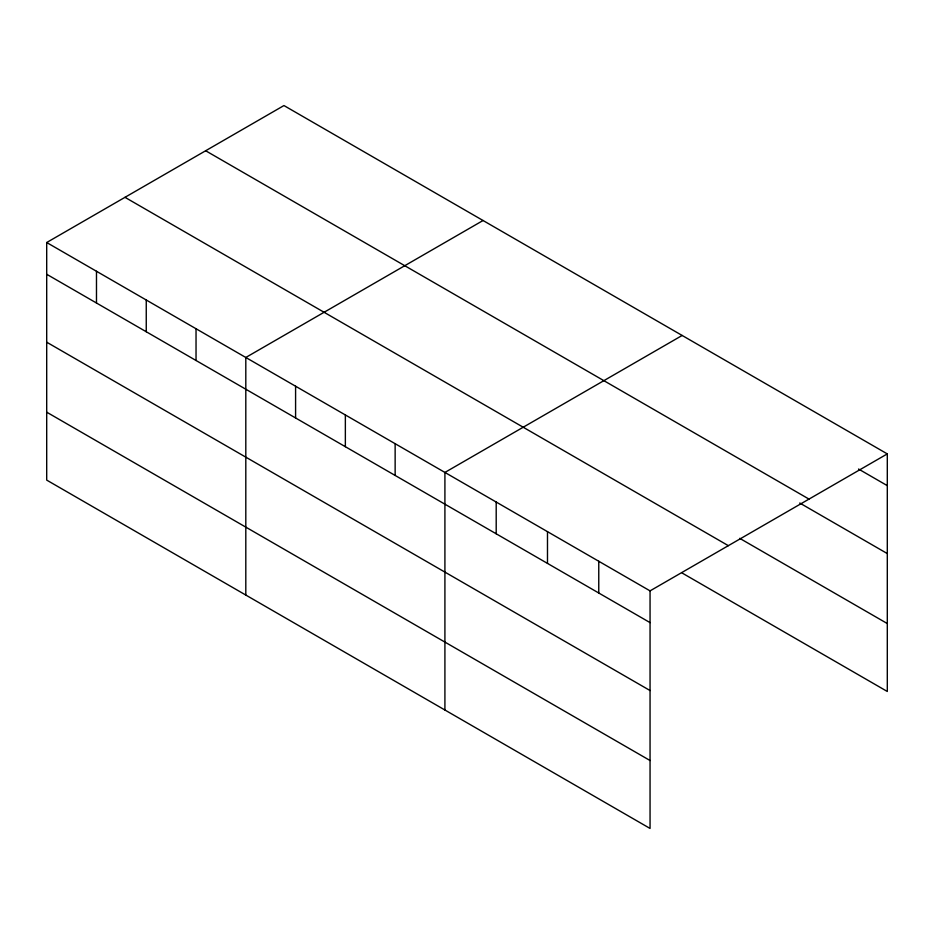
<?xml version="1.0" encoding="UTF-8"?>
<svg xmlns="http://www.w3.org/2000/svg" width="934" height="934" viewBox="0 0 934 934"><rect width="100%" height="100%" fill="white"/><g stroke="black" fill="none" stroke-linecap="round" stroke-linejoin="round"><path stroke-width="1.4" d="M682.159 573.032L887.3 691.475L887.3 453.901L283.948 105.554L46.7 242.525L46.7 480.099L650.052 828.446L650.052 590.872L46.7 242.525M483.053 220.506L245.805 357.477L245.805 595.051M682.159 335.458L444.911 472.441L444.911 710.003M650.052 590.872L887.3 453.901M858.533 469.031L887.3 485.645M205.655 150.759L809.007 499.095M799.737 503.017L887.3 553.57M739.705 538.334L887.3 623.55M124.993 197.331L728.345 545.666M46.7 274.269L650.052 622.616M46.7 342.194L650.052 690.541M46.7 412.174L650.052 760.521M598.764 561.264L598.764 593.008M547.487 531.656L547.487 563.4M496.199 502.048L496.199 533.793M395.14 443.697L395.14 475.441M345.358 414.965L345.358 446.697M295.588 386.221L295.588 417.965M196.035 328.745L196.035 360.489M146.253 300.001L146.253 331.745M96.482 271.269L96.482 303.013"/></g></svg>
